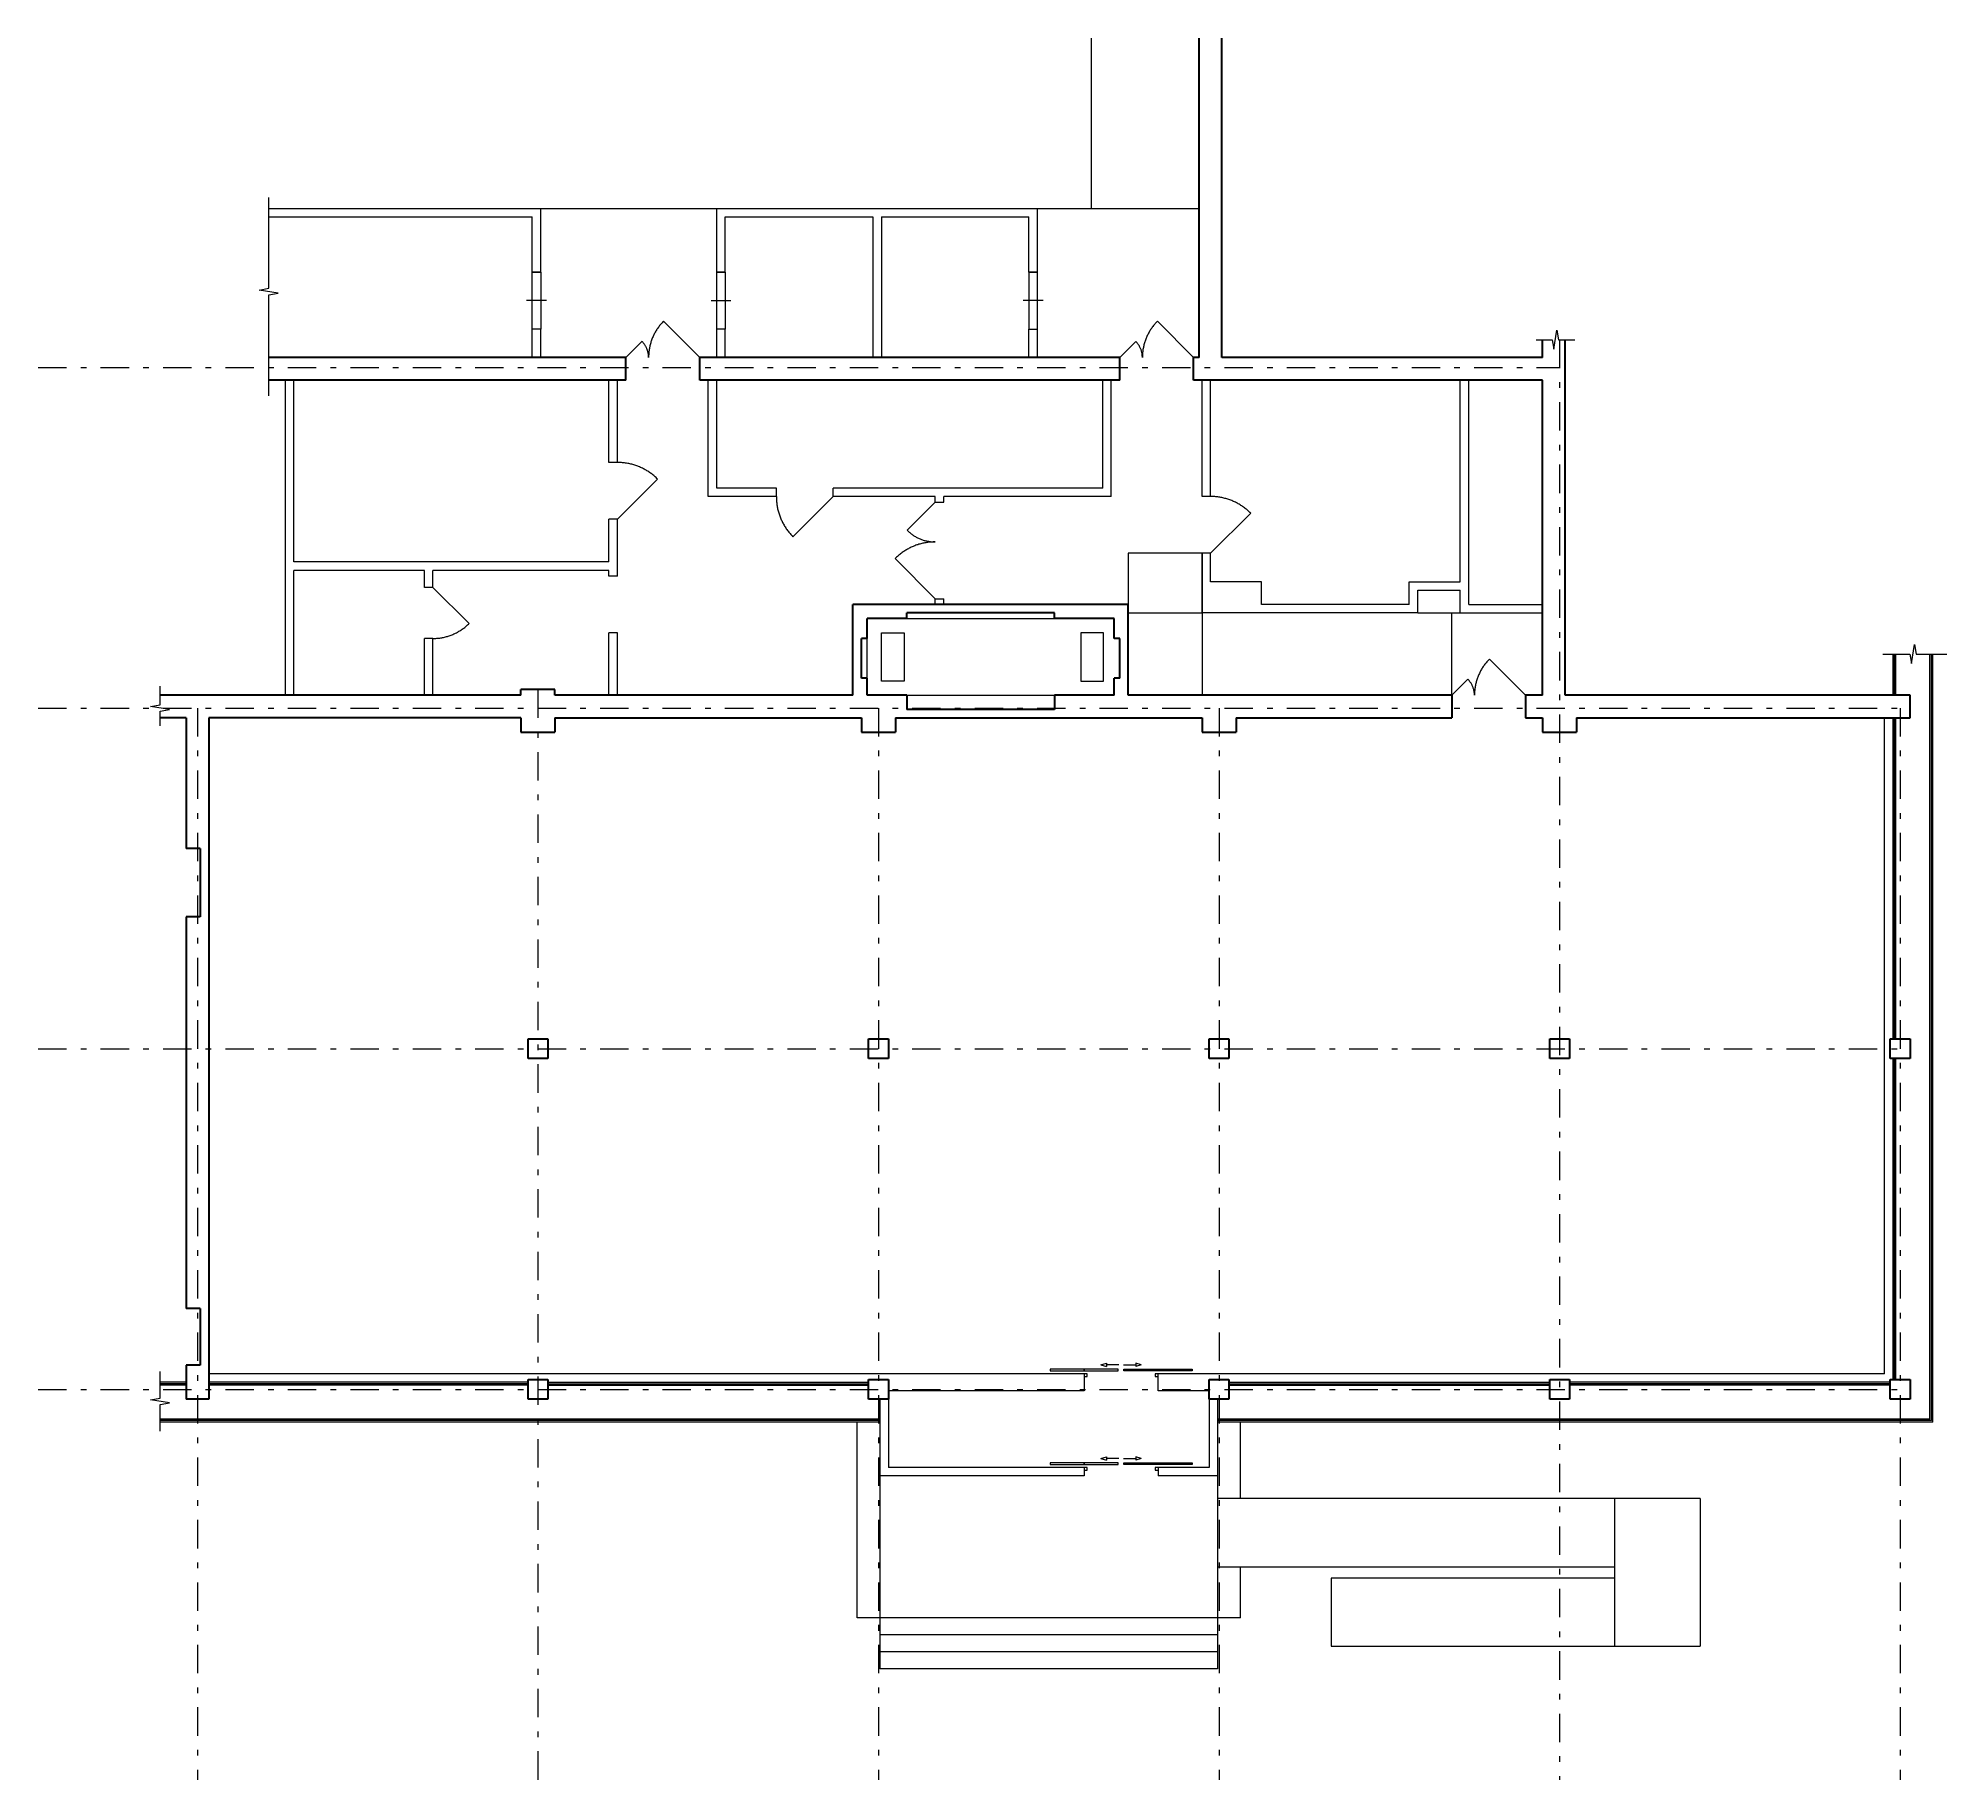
# Model space of a CAD drawing. Header units: metres. Extents: x 4.7 to 38.4, y 6.5 to 37.2.
import ezdxf

# ---------------------------------------------------------------- set-up
doc = ezdxf.new("R2010")
doc.units = ezdxf.units.M
doc.header["$MEASUREMENT"] = 0
for name, pattern in [('( Dashdot )', [1.001, 0.5, -0.25, 0.001, -0.25]), ('DGN Style 2', [68.77341, 41.264046, -27.509364]), ('DGN Style 3', [96.282774, 68.77341, -27.509364])]:
    doc.linetypes.add(name, pattern=pattern)

msp = doc.modelspace()

# ---------------------------------------------------------------- linework, layer by layer
at = {"color": 7, "linetype": 'Continuous', "lineweight": 13}
for p, q in [((23.284, 34.188), (23.284, 37.185)), ((8.791, 34.188), (13.584, 34.188)), ((8.791, 34.038), (13.434, 34.038)), ((13.434, 33.063), (13.434, 34.038)), ((13.584, 33.063), (13.584, 34.188)), ((16.684, 34.188), (23.284, 34.188)), ((16.684, 33.063), (16.684, 34.188)), ((16.834, 34.038), (19.434, 34.038)), ((16.834, 33.063), (16.834, 34.038)), ((19.434, 34.038), (19.434, 31.563)), ((19.584, 34.038), (19.584, 31.563)), ((19.584, 34.038), (22.184, 34.038)), ((22.184, 33.063), (22.184, 34.038)), ((22.334, 33.063), (22.334, 34.188)), ((13.584, 33.063), (13.434, 33.063)), ((16.834, 33.063), (16.684, 33.063)), ((22.184, 33.063), (22.334, 33.063)), ((13.584, 32.063), (13.434, 32.063)), ((13.434, 31.563), (13.434, 32.063)), ((13.584, 31.563), (13.584, 32.063)), ((16.384, 31.563), (15.747, 32.2)), ((16.684, 31.563), (16.684, 32.063)), ((16.834, 32.063), (16.684, 32.063)), ((16.834, 31.563), (16.834, 32.063)), ((22.184, 31.563), (22.184, 32.063)), ((22.184, 32.063), (22.334, 32.063)), ((22.334, 31.563), (22.334, 32.063)), ((25.084, 31.563), (24.447, 32.2)), ((15.084, 31.563), (15.366, 31.846)), ((23.784, 31.563), (24.066, 31.846)), ((9.084, 25.613), (9.084, 31.163)), ((9.234, 27.963), (9.234, 31.163)), ((14.784, 29.713), (14.784, 31.163)), ((14.934, 29.713), (14.934, 31.163)), ((16.534, 29.113), (16.534, 31.163)), ((16.684, 29.263), (16.684, 31.163)), ((23.484, 29.263), (23.484, 31.163)), ((23.634, 29.113), (23.634, 31.163)), ((25.234, 29.113), (25.234, 31.163)), ((25.384, 29.113), (25.384, 31.163)), ((29.784, 27.613), (29.784, 31.163)), ((29.934, 27.213), (29.934, 31.163)), ((14.934, 29.713), (14.784, 29.713)), ((14.934, 28.713), (15.641, 29.42)), ((17.734, 29.263), (16.684, 29.263)), ((17.734, 29.113), (17.734, 29.263)), ((18.734, 29.113), (18.734, 29.263)), ((23.484, 29.263), (18.734, 29.263)), ((17.734, 29.113), (16.534, 29.113)), ((18.734, 29.113), (18.026, 28.406)), ((20.534, 29.113), (18.734, 29.113)), ((20.534, 29.013), (20.039, 28.518)), ((20.534, 29.013), (20.534, 29.113)), ((20.534, 29.013), (20.684, 29.013)), ((23.634, 29.113), (20.684, 29.113)), ((20.684, 29.013), (20.684, 29.113)), ((25.384, 29.113), (25.234, 29.113)), ((14.784, 27.963), (14.784, 28.713)), ((14.934, 28.713), (14.784, 28.713)), ((14.934, 27.713), (14.934, 28.713)), ((25.384, 28.113), (26.091, 28.82)), ((14.784, 27.963), (9.234, 27.963)), ((20.534, 27.313), (19.826, 28.02)), ((25.234, 27.063), (25.234, 28.113)), ((25.384, 28.113), (25.234, 28.113)), ((25.384, 27.613), (25.384, 28.113)), ((9.234, 25.613), (9.234, 27.813)), ((11.534, 27.813), (9.234, 27.813)), ((11.534, 27.513), (11.534, 27.813)), ((14.784, 27.813), (11.684, 27.813)), ((11.684, 27.513), (11.684, 27.813)), ((14.784, 27.713), (14.784, 27.813)), ((14.934, 27.713), (14.784, 27.713)), ((26.284, 27.613), (25.384, 27.613)), ((26.284, 27.213), (26.284, 27.613)), ((28.884, 27.213), (28.884, 27.613)), ((28.884, 27.613), (29.784, 27.613)), ((11.684, 27.513), (11.534, 27.513)), ((11.684, 27.513), (12.32, 26.877)), ((20.534, 27.213), (20.534, 27.313)), ((20.534, 27.313), (20.684, 27.313)), ((20.684, 27.213), (20.684, 27.313)), ((29.034, 27.063), (29.034, 27.463)), ((29.034, 27.463), (29.784, 27.463)), ((29.784, 27.063), (29.784, 27.463)), ((29.034, 27.063), (25.234, 27.063)), ((28.884, 27.213), (26.284, 27.213)), ((29.784, 27.063), (31.234, 27.063)), ((29.934, 27.213), (31.234, 27.213)), ((11.534, 25.613), (11.534, 26.613)), ((11.684, 26.613), (11.534, 26.613)), ((11.684, 25.613), (11.684, 26.613)), ((14.784, 25.613), (14.784, 26.713)), ((14.934, 26.713), (14.784, 26.713)), ((14.934, 25.613), (14.934, 26.713)), ((30.934, 25.613), (30.297, 26.25)), ((37.409, 25.613), (37.409, 26.338)), ((37.434, 25.613), (37.434, 26.338)), ((37.459, 25.613), (37.459, 26.338)), ((38.059, 12.863), (38.059, 26.338)), ((38.084, 12.838), (38.084, 26.338)), ((38.109, 12.813), (38.109, 26.338)), ((29.634, 25.613), (29.916, 25.896)), ((21.284, 25.363), (21.384, 25.363)), ((37.259, 13.663), (37.259, 25.213)), ((37.409, 19.563), (37.409, 25.213)), ((37.434, 19.563), (37.434, 25.213)), ((37.459, 19.563), (37.459, 25.213)), ((37.409, 13.563), (37.409, 19.213)), ((37.434, 13.563), (37.434, 19.213)), ((37.459, 13.563), (37.459, 19.213)), ((23.454, 13.819), (23.55, 13.848)), ((23.454, 13.819), (23.55, 13.789)), ((23.55, 13.848), (23.55, 13.789)), ((23.769, 13.819), (23.55, 13.819)), ((7.334, 13.513), (6.876, 13.513)), ((7.334, 13.488), (6.876, 13.488)), ((7.334, 13.463), (6.876, 13.463)), ((23.209, 13.663), (7.734, 13.663)), ((13.359, 13.513), (7.734, 13.513)), ((13.359, 13.488), (7.734, 13.488)), ((13.359, 13.463), (7.734, 13.463)), ((13.709, 13.513), (19.359, 13.513)), ((13.709, 13.488), (19.359, 13.488)), ((13.709, 13.463), (19.359, 13.463)), ((23.759, 13.743), (23.159, 13.743)), ((23.159, 13.743), (23.159, 13.713)), ((23.159, 13.713), (23.759, 13.713)), ((23.159, 13.713), (23.159, 13.713)), ((23.159, 13.663), (23.159, 13.363)), ((23.159, 13.613), (23.209, 13.613)), ((23.209, 13.613), (23.209, 13.663)), ((23.209, 13.663), (23.209, 13.663)), ((23.759, 13.713), (23.759, 13.743)), ((23.859, 13.713), (23.859, 13.743)), ((23.859, 13.743), (24.459, 13.743)), ((24.459, 13.713), (23.859, 13.713)), ((37.259, 13.663), (24.409, 13.663)), ((24.409, 13.663), (24.409, 13.613)), ((24.409, 13.613), (24.459, 13.613)), ((24.459, 13.743), (24.459, 13.713)), ((24.459, 13.713), (24.459, 13.713)), ((24.459, 13.363), (24.459, 13.663)), ((25.709, 13.513), (31.359, 13.513)), ((25.709, 13.488), (31.359, 13.488)), ((25.709, 13.463), (31.359, 13.463)), ((37.359, 13.513), (31.709, 13.513)), ((37.359, 13.488), (31.709, 13.488)), ((37.359, 13.463), (31.709, 13.463)), ((19.559, 13.213), (19.559, 8.463)), ((23.159, 13.363), (19.709, 13.363)), ((19.709, 13.213), (19.709, 12.013)), ((25.359, 13.363), (24.459, 13.363)), ((25.359, 13.213), (25.359, 12.013)), ((25.509, 13.213), (25.509, 8.463)), ((19.559, 12.863), (6.876, 12.863)), ((19.559, 12.838), (6.876, 12.838)), ((19.559, 12.813), (6.876, 12.813)), ((19.159, 9.363), (19.159, 12.813)), ((38.059, 12.863), (25.509, 12.863)), ((38.084, 12.838), (25.509, 12.838)), ((38.109, 12.813), (25.509, 12.813)), ((25.909, 11.463), (25.909, 12.813)), ((23.454, 12.169), (23.55, 12.198)), ((23.454, 12.169), (23.55, 12.139)), ((23.55, 12.198), (23.55, 12.139)), ((23.769, 12.169), (23.55, 12.169)), ((23.159, 11.863), (19.559, 11.863)), ((23.209, 12.013), (19.709, 12.013)), ((23.759, 12.093), (23.159, 12.093)), ((23.159, 12.093), (23.159, 12.063)), ((23.159, 12.063), (23.759, 12.063)), ((23.159, 12.063), (23.159, 12.063)), ((23.159, 12.013), (23.159, 11.863)), ((23.159, 11.963), (23.209, 11.963)), ((23.209, 11.963), (23.209, 12.013)), ((23.209, 12.013), (23.209, 12.013)), ((23.759, 12.063), (23.759, 12.093)), ((23.859, 12.063), (23.859, 12.093)), ((23.859, 12.093), (24.459, 12.093)), ((24.459, 12.063), (23.859, 12.063)), ((25.359, 12.013), (24.409, 12.013)), ((24.409, 12.013), (24.409, 11.963)), ((24.409, 11.963), (24.459, 11.963)), ((24.459, 12.093), (24.459, 12.063)), ((24.459, 12.063), (24.459, 12.063)), ((24.459, 12.013), (24.459, 11.863)), ((25.509, 11.863), (24.459, 11.863)), ((34.009, 11.463), (25.509, 11.463)), ((25.509, 11.463), (25.509, 11.463)), ((32.509, 8.863), (32.509, 11.463)), ((32.509, 11.463), (32.509, 11.463)), ((34.009, 11.463), (34.009, 8.863)), ((25.509, 10.263), (32.509, 10.263)), ((25.909, 9.363), (25.909, 10.263)), ((32.509, 10.063), (27.509, 10.063)), ((27.509, 10.063), (27.509, 8.863)), ((25.909, 9.363), (19.159, 9.363)), ((27.509, 8.863), (34.009, 8.863)), ((25.509, 8.463), (19.559, 8.463))]:
    msp.add_line(p, q, dxfattribs=at)
at = {"color": 7, "linetype": 'Continuous', "lineweight": 30}
for p, q in [((25.184, 31.563), (25.184, 37.185)), ((25.584, 31.563), (25.584, 37.185)), ((31.234, 31.563), (31.234, 31.875)), ((31.634, 25.613), (31.634, 31.875)), ((15.084, 31.563), (8.791, 31.563)), ((15.084, 31.163), (15.084, 31.563)), ((16.384, 31.163), (16.384, 31.563)), ((23.784, 31.563), (16.384, 31.563)), ((23.784, 31.163), (23.784, 31.563)), ((25.084, 31.163), (25.084, 31.563)), ((25.184, 31.563), (25.084, 31.563)), ((31.234, 31.563), (25.584, 31.563)), ((15.084, 31.163), (8.791, 31.163)), ((23.784, 31.163), (16.384, 31.163)), ((31.234, 31.163), (25.084, 31.163)), ((31.234, 25.613), (31.234, 31.163)), ((23.934, 27.213), (19.084, 27.213)), ((19.084, 25.613), (19.084, 27.213)), ((20.034, 26.963), (19.334, 26.963)), ((19.334, 26.613), (19.334, 26.963)), ((20.034, 26.963), (20.034, 27.063)), ((22.634, 27.063), (20.034, 27.063)), ((22.634, 26.963), (22.634, 27.063)), ((23.684, 26.963), (22.634, 26.963)), ((23.684, 26.613), (23.684, 26.963)), ((23.934, 25.613), (23.934, 27.213)), ((19.334, 26.613), (19.234, 26.613)), ((19.234, 25.913), (19.234, 26.613)), ((23.784, 26.613), (23.684, 26.613)), ((23.784, 25.913), (23.784, 26.613)), ((19.334, 25.913), (19.234, 25.913)), ((19.334, 25.613), (19.334, 25.913)), ((23.684, 25.613), (23.684, 25.913)), ((23.784, 25.913), (23.684, 25.913)), ((13.234, 25.613), (6.876, 25.613)), ((13.834, 25.713), (13.234, 25.713)), ((13.234, 25.613), (13.234, 25.713)), ((13.834, 25.613), (13.834, 25.713)), ((19.084, 25.613), (13.834, 25.613)), ((20.034, 25.613), (19.334, 25.613)), ((20.034, 25.613), (20.034, 25.363)), ((22.634, 25.613), (22.634, 25.363)), ((23.684, 25.613), (22.634, 25.613)), ((29.634, 25.613), (23.934, 25.613)), ((29.634, 25.613), (29.634, 25.213)), ((30.934, 25.613), (30.934, 25.213)), ((31.234, 25.613), (30.934, 25.613)), ((37.709, 25.613), (31.634, 25.613)), ((37.709, 25.213), (37.709, 25.613)), ((22.634, 25.363), (20.034, 25.363)), ((7.334, 25.213), (6.876, 25.213)), ((7.334, 25.213), (7.334, 22.913)), ((13.234, 25.213), (7.734, 25.213)), ((13.234, 25.213), (13.234, 24.963)), ((13.234, 24.963), (13.834, 24.963)), ((13.834, 25.213), (19.234, 25.213)), ((13.834, 25.213), (13.834, 24.963)), ((19.234, 25.213), (19.234, 24.963)), ((19.234, 24.963), (19.834, 24.963)), ((19.834, 25.213), (19.834, 24.963)), ((19.834, 25.213), (25.234, 25.213)), ((25.234, 25.213), (25.234, 24.963)), ((25.234, 24.963), (25.834, 24.963)), ((25.834, 25.213), (25.834, 24.963)), ((25.834, 25.213), (29.634, 25.213)), ((30.934, 25.213), (31.234, 25.213)), ((31.234, 25.213), (31.234, 24.963)), ((31.234, 24.963), (31.834, 24.963)), ((31.834, 25.213), (31.834, 24.963)), ((31.834, 25.213), (37.709, 25.213)), ((7.584, 22.913), (7.334, 22.913)), ((7.584, 21.713), (7.334, 21.713)), ((7.334, 21.713), (7.334, 14.813)), ((7.584, 14.813), (7.334, 14.813)), ((7.584, 13.813), (7.334, 13.813)), ((7.334, 13.813), (7.334, 13.213)), ((7.734, 13.213), (7.334, 13.213))]:
    msp.add_line(p, q, dxfattribs=at)
at = {"color": 7, "linetype": 'Continuous', "lineweight": 0}
for p, q in [((8.791, 32.78), (8.791, 34.382)), ((13.584, 34.188), (16.684, 34.188)), ((23.284, 34.188), (25.184, 34.188)), ((13.434, 33.063), (13.584, 33.063)), ((13.434, 32.063), (13.434, 33.063)), ((13.434, 33.063), (13.434, 33.063)), ((13.584, 33.063), (13.584, 32.063)), ((16.684, 33.063), (16.834, 33.063)), ((16.684, 32.063), (16.684, 33.063)), ((16.684, 33.063), (16.684, 33.063)), ((16.834, 33.063), (16.834, 32.063)), ((22.334, 33.063), (22.184, 33.063)), ((22.184, 33.063), (22.184, 32.063)), ((22.334, 32.063), (22.334, 33.063)), ((22.334, 33.063), (22.334, 33.063)), ((8.623, 32.75), (8.791, 32.78)), ((8.959, 32.697), (8.623, 32.75)), ((8.791, 32.667), (8.959, 32.697)), ((8.791, 30.884), (8.791, 32.667)), ((13.684, 32.563), (13.334, 32.563)), ((16.584, 32.563), (16.934, 32.563)), ((22.434, 32.563), (22.084, 32.563)), ((13.584, 32.063), (13.434, 32.063)), ((15.569, 31.947), (15.562, 31.932)), ((15.577, 31.963), (15.569, 31.947)), ((15.584, 31.978), (15.577, 31.963)), ((15.593, 31.993), (15.584, 31.978)), ((15.601, 32.008), (15.593, 31.993)), ((15.61, 32.023), (15.601, 32.008)), ((15.619, 32.038), (15.61, 32.023)), ((15.628, 32.053), (15.619, 32.038)), ((15.637, 32.067), (15.628, 32.053)), ((15.647, 32.081), (15.637, 32.067)), ((15.657, 32.095), (15.647, 32.081)), ((15.667, 32.109), (15.657, 32.095)), ((15.678, 32.123), (15.667, 32.109)), ((15.689, 32.136), (15.678, 32.123)), ((15.7, 32.149), (15.689, 32.136)), ((15.711, 32.162), (15.7, 32.149)), ((15.723, 32.175), (15.711, 32.162)), ((15.735, 32.188), (15.723, 32.175)), ((15.747, 32.2), (15.735, 32.188)), ((16.834, 32.063), (16.684, 32.063)), ((22.184, 32.063), (22.334, 32.063)), ((24.269, 31.947), (24.262, 31.932)), ((24.277, 31.963), (24.269, 31.947)), ((24.284, 31.978), (24.277, 31.963)), ((24.293, 31.993), (24.284, 31.978)), ((24.301, 32.008), (24.293, 31.993)), ((24.31, 32.023), (24.301, 32.008)), ((24.319, 32.038), (24.31, 32.023)), ((24.328, 32.053), (24.319, 32.038)), ((24.337, 32.067), (24.328, 32.053)), ((24.347, 32.081), (24.337, 32.067)), ((24.357, 32.095), (24.347, 32.081)), ((24.367, 32.109), (24.357, 32.095)), ((24.378, 32.123), (24.367, 32.109)), ((24.389, 32.136), (24.378, 32.123)), ((24.4, 32.149), (24.389, 32.136)), ((24.411, 32.162), (24.4, 32.149)), ((24.423, 32.175), (24.411, 32.162)), ((24.435, 32.188), (24.423, 32.175)), ((24.447, 32.2), (24.435, 32.188)), ((31.431, 31.707), (31.484, 32.043)), ((31.484, 32.043), (31.514, 31.875)), ((15.374, 31.837), (15.366, 31.846)), ((15.382, 31.829), (15.374, 31.837)), ((15.39, 31.82), (15.382, 31.829)), ((15.397, 31.811), (15.39, 31.82)), ((15.404, 31.802), (15.397, 31.811)), ((15.411, 31.792), (15.404, 31.802)), ((15.417, 31.783), (15.411, 31.792)), ((15.424, 31.773), (15.417, 31.783)), ((15.43, 31.763), (15.424, 31.773)), ((15.435, 31.753), (15.43, 31.763)), ((15.441, 31.743), (15.435, 31.753)), ((15.446, 31.732), (15.441, 31.743)), ((15.45, 31.721), (15.446, 31.732)), ((15.455, 31.711), (15.45, 31.721)), ((15.459, 31.7), (15.455, 31.711)), ((15.463, 31.689), (15.459, 31.7)), ((15.466, 31.678), (15.463, 31.689)), ((15.47, 31.667), (15.466, 31.678)), ((15.472, 31.655), (15.47, 31.667)), ((15.475, 31.644), (15.472, 31.655)), ((15.477, 31.633), (15.475, 31.644)), ((15.479, 31.621), (15.477, 31.633)), ((15.48, 31.61), (15.479, 31.621)), ((15.485, 31.615), (15.484, 31.598)), ((15.486, 31.632), (15.485, 31.615)), ((15.487, 31.649), (15.486, 31.632)), ((15.489, 31.666), (15.487, 31.649)), ((15.491, 31.684), (15.489, 31.666)), ((15.494, 31.701), (15.491, 31.684)), ((15.497, 31.718), (15.494, 31.701)), ((15.5, 31.735), (15.497, 31.718)), ((15.503, 31.752), (15.5, 31.735)), ((15.507, 31.768), (15.503, 31.752)), ((15.511, 31.785), (15.507, 31.768)), ((15.515, 31.802), (15.511, 31.785)), ((15.52, 31.818), (15.515, 31.802)), ((15.525, 31.835), (15.52, 31.818)), ((15.53, 31.851), (15.525, 31.835)), ((15.536, 31.868), (15.53, 31.851)), ((15.542, 31.884), (15.536, 31.868)), ((15.548, 31.9), (15.542, 31.884)), ((15.555, 31.916), (15.548, 31.9)), ((15.562, 31.932), (15.555, 31.916)), ((24.074, 31.837), (24.066, 31.846)), ((24.082, 31.829), (24.074, 31.837)), ((24.09, 31.82), (24.082, 31.829)), ((24.097, 31.811), (24.09, 31.82)), ((24.104, 31.802), (24.097, 31.811)), ((24.111, 31.792), (24.104, 31.802)), ((24.117, 31.783), (24.111, 31.792)), ((24.124, 31.773), (24.117, 31.783)), ((24.13, 31.763), (24.124, 31.773)), ((24.135, 31.753), (24.13, 31.763)), ((24.141, 31.743), (24.135, 31.753)), ((24.146, 31.732), (24.141, 31.743)), ((24.15, 31.721), (24.146, 31.732)), ((24.155, 31.711), (24.15, 31.721)), ((24.159, 31.7), (24.155, 31.711)), ((24.163, 31.689), (24.159, 31.7)), ((24.166, 31.678), (24.163, 31.689)), ((24.17, 31.667), (24.166, 31.678)), ((24.172, 31.655), (24.17, 31.667)), ((24.175, 31.644), (24.172, 31.655)), ((24.177, 31.633), (24.175, 31.644)), ((24.179, 31.621), (24.177, 31.633)), ((24.18, 31.61), (24.179, 31.621)), ((24.185, 31.615), (24.184, 31.598)), ((24.186, 31.632), (24.185, 31.615)), ((24.187, 31.649), (24.186, 31.632)), ((24.189, 31.666), (24.187, 31.649)), ((24.191, 31.684), (24.189, 31.666)), ((24.194, 31.701), (24.191, 31.684)), ((24.197, 31.718), (24.194, 31.701)), ((24.2, 31.735), (24.197, 31.718)), ((24.203, 31.752), (24.2, 31.735)), ((24.207, 31.768), (24.203, 31.752)), ((24.211, 31.785), (24.207, 31.768)), ((24.215, 31.802), (24.211, 31.785)), ((24.22, 31.818), (24.215, 31.802)), ((24.225, 31.835), (24.22, 31.818)), ((24.23, 31.851), (24.225, 31.835)), ((24.236, 31.868), (24.23, 31.851)), ((24.242, 31.884), (24.236, 31.868)), ((24.248, 31.9), (24.242, 31.884)), ((24.255, 31.916), (24.248, 31.9)), ((24.262, 31.932), (24.255, 31.916)), ((31.123, 31.875), (31.401, 31.875)), ((31.401, 31.875), (31.431, 31.707)), ((31.514, 31.875), (31.8, 31.875)), ((15.482, 31.598), (15.48, 31.61)), ((15.482, 31.586), (15.482, 31.598)), ((15.483, 31.575), (15.482, 31.586)), ((15.484, 31.598), (15.483, 31.58)), ((15.483, 31.58), (15.483, 31.563)), ((15.483, 31.563), (15.483, 31.575)), ((24.182, 31.598), (24.18, 31.61)), ((24.182, 31.586), (24.182, 31.598)), ((24.183, 31.575), (24.182, 31.586)), ((24.184, 31.598), (24.183, 31.58)), ((24.183, 31.58), (24.183, 31.563)), ((24.183, 31.563), (24.183, 31.575)), ((14.952, 29.713), (14.934, 29.713)), ((14.97, 29.713), (14.952, 29.713)), ((14.988, 29.712), (14.97, 29.713)), ((15.007, 29.711), (14.988, 29.712)), ((15.025, 29.709), (15.007, 29.711)), ((15.043, 29.707), (15.025, 29.709)), ((15.061, 29.705), (15.043, 29.707)), ((15.079, 29.703), (15.061, 29.705)), ((15.097, 29.7), (15.079, 29.703)), ((15.115, 29.697), (15.097, 29.7)), ((15.133, 29.693), (15.115, 29.697)), ((15.151, 29.689), (15.133, 29.693)), ((15.169, 29.685), (15.151, 29.689)), ((15.187, 29.681), (15.169, 29.685)), ((15.204, 29.676), (15.187, 29.681)), ((15.222, 29.671), (15.204, 29.676)), ((15.239, 29.665), (15.222, 29.671)), ((15.256, 29.66), (15.239, 29.665)), ((15.274, 29.654), (15.256, 29.66)), ((15.291, 29.647), (15.274, 29.654)), ((15.308, 29.641), (15.291, 29.647)), ((15.325, 29.634), (15.308, 29.641)), ((15.341, 29.626), (15.325, 29.634)), ((15.358, 29.619), (15.341, 29.626)), ((15.374, 29.611), (15.358, 29.619)), ((15.391, 29.603), (15.374, 29.611)), ((15.407, 29.594), (15.391, 29.603)), ((15.423, 29.585), (15.407, 29.594)), ((15.439, 29.576), (15.423, 29.585)), ((15.455, 29.567), (15.439, 29.576)), ((15.47, 29.557), (15.455, 29.567)), ((15.485, 29.547), (15.47, 29.557)), ((15.5, 29.537), (15.485, 29.547)), ((15.515, 29.527), (15.5, 29.537)), ((15.53, 29.516), (15.515, 29.527)), ((15.545, 29.505), (15.53, 29.516)), ((15.559, 29.493), (15.545, 29.505)), ((15.573, 29.482), (15.559, 29.493)), ((15.587, 29.47), (15.573, 29.482)), ((15.601, 29.458), (15.587, 29.47)), ((15.614, 29.446), (15.601, 29.458)), ((15.628, 29.433), (15.614, 29.446)), ((15.641, 29.42), (15.628, 29.433)), ((17.734, 29.113), (17.734, 29.095)), ((17.734, 29.095), (17.734, 29.077)), ((17.734, 29.077), (17.735, 29.058)), ((17.735, 29.058), (17.736, 29.04)), ((17.736, 29.04), (17.738, 29.022)), ((17.738, 29.022), (17.74, 29.004)), ((17.74, 29.004), (17.742, 28.986)), ((17.742, 28.986), (17.744, 28.968)), ((17.744, 28.968), (17.747, 28.95)), ((17.747, 28.95), (17.75, 28.932)), ((17.75, 28.932), (17.754, 28.914)), ((25.402, 29.113), (25.384, 29.113)), ((25.42, 29.113), (25.402, 29.113)), ((25.438, 29.112), (25.42, 29.113)), ((25.457, 29.111), (25.438, 29.112)), ((25.475, 29.109), (25.457, 29.111)), ((25.493, 29.107), (25.475, 29.109)), ((25.511, 29.105), (25.493, 29.107)), ((25.529, 29.103), (25.511, 29.105)), ((25.547, 29.1), (25.529, 29.103)), ((25.565, 29.097), (25.547, 29.1)), ((25.583, 29.093), (25.565, 29.097)), ((25.601, 29.089), (25.583, 29.093)), ((25.619, 29.085), (25.601, 29.089)), ((25.637, 29.081), (25.619, 29.085)), ((25.654, 29.076), (25.637, 29.081)), ((25.672, 29.071), (25.654, 29.076)), ((25.689, 29.065), (25.672, 29.071)), ((25.706, 29.06), (25.689, 29.065)), ((25.724, 29.054), (25.706, 29.06)), ((25.741, 29.047), (25.724, 29.054)), ((25.758, 29.041), (25.741, 29.047)), ((25.775, 29.034), (25.758, 29.041)), ((25.791, 29.026), (25.775, 29.034)), ((25.808, 29.019), (25.791, 29.026)), ((25.824, 29.011), (25.808, 29.019)), ((25.841, 29.003), (25.824, 29.011)), ((25.857, 28.994), (25.841, 29.003)), ((25.873, 28.985), (25.857, 28.994)), ((25.889, 28.976), (25.873, 28.985)), ((25.905, 28.967), (25.889, 28.976)), ((25.92, 28.957), (25.905, 28.967)), ((25.935, 28.947), (25.92, 28.957)), ((25.95, 28.937), (25.935, 28.947)), ((25.965, 28.927), (25.95, 28.937)), ((25.98, 28.916), (25.965, 28.927)), ((17.754, 28.914), (17.757, 28.896)), ((17.757, 28.896), (17.762, 28.878)), ((17.762, 28.878), (17.766, 28.86)), ((17.766, 28.86), (17.771, 28.843)), ((17.771, 28.843), (17.776, 28.825)), ((17.776, 28.825), (17.781, 28.808)), ((17.781, 28.808), (17.787, 28.79)), ((17.787, 28.79), (17.793, 28.773)), ((17.793, 28.773), (17.8, 28.756)), ((17.8, 28.756), (17.806, 28.739)), ((17.806, 28.739), (17.813, 28.722)), ((17.813, 28.722), (17.821, 28.705)), ((17.821, 28.705), (17.828, 28.689)), ((17.828, 28.689), (17.836, 28.672)), ((17.836, 28.672), (17.844, 28.656)), ((17.844, 28.656), (17.853, 28.64)), ((17.853, 28.64), (17.862, 28.624)), ((17.862, 28.624), (17.871, 28.608)), ((17.871, 28.608), (17.88, 28.592)), ((17.88, 28.592), (17.89, 28.577)), ((25.995, 28.905), (25.98, 28.916)), ((26.009, 28.893), (25.995, 28.905)), ((26.023, 28.882), (26.009, 28.893)), ((26.037, 28.87), (26.023, 28.882)), ((26.051, 28.858), (26.037, 28.87)), ((26.064, 28.846), (26.051, 28.858)), ((26.078, 28.833), (26.064, 28.846)), ((26.091, 28.82), (26.078, 28.833)), ((17.89, 28.577), (17.9, 28.561)), ((17.9, 28.561), (17.91, 28.546)), ((17.91, 28.546), (17.92, 28.531)), ((17.92, 28.531), (17.931, 28.517)), ((17.931, 28.517), (17.942, 28.502)), ((17.942, 28.502), (17.953, 28.488)), ((17.953, 28.488), (17.965, 28.474)), ((17.965, 28.474), (17.977, 28.46)), ((17.977, 28.46), (17.989, 28.446)), ((17.989, 28.446), (18.001, 28.432)), ((18.001, 28.432), (18.014, 28.419)), ((18.014, 28.419), (18.026, 28.406)), ((20.039, 28.518), (20.05, 28.508)), ((20.05, 28.508), (20.061, 28.497)), ((20.061, 28.497), (20.072, 28.487)), ((20.072, 28.487), (20.084, 28.477)), ((20.084, 28.477), (20.095, 28.467)), ((20.095, 28.467), (20.107, 28.458)), ((20.107, 28.458), (20.12, 28.449)), ((20.12, 28.449), (20.132, 28.44)), ((20.132, 28.44), (20.145, 28.431)), ((20.145, 28.431), (20.157, 28.423)), ((20.157, 28.423), (20.17, 28.415)), ((20.176, 28.247), (20.159, 28.241)), ((20.17, 28.415), (20.184, 28.407)), ((20.193, 28.254), (20.176, 28.247)), ((20.184, 28.407), (20.197, 28.4)), ((20.211, 28.26), (20.193, 28.254)), ((20.197, 28.4), (20.21, 28.392)), ((20.21, 28.392), (20.224, 28.385)), ((20.228, 28.265), (20.211, 28.26)), ((20.224, 28.385), (20.238, 28.379)), ((20.245, 28.271), (20.228, 28.265)), ((20.238, 28.379), (20.252, 28.373)), ((20.263, 28.276), (20.245, 28.271)), ((20.252, 28.373), (20.266, 28.367)), ((20.281, 28.281), (20.263, 28.276)), ((20.266, 28.367), (20.28, 28.361)), ((20.28, 28.361), (20.294, 28.355)), ((20.298, 28.285), (20.281, 28.281)), ((20.294, 28.355), (20.309, 28.35)), ((20.316, 28.289), (20.298, 28.285)), ((20.309, 28.35), (20.323, 28.346)), ((20.334, 28.293), (20.316, 28.289)), ((20.323, 28.346), (20.338, 28.341)), ((20.352, 28.297), (20.334, 28.293)), ((20.338, 28.341), (20.352, 28.337)), ((20.352, 28.337), (20.367, 28.333)), ((20.37, 28.3), (20.352, 28.297)), ((20.367, 28.333), (20.382, 28.33)), ((20.388, 28.303), (20.37, 28.3)), ((20.382, 28.33), (20.397, 28.327)), ((20.406, 28.305), (20.388, 28.303)), ((20.397, 28.327), (20.412, 28.324)), ((20.424, 28.307), (20.406, 28.305)), ((20.412, 28.324), (20.427, 28.321)), ((20.442, 28.309), (20.424, 28.307)), ((20.427, 28.321), (20.442, 28.319)), ((20.442, 28.319), (20.457, 28.317)), ((20.461, 28.311), (20.442, 28.309)), ((20.457, 28.317), (20.473, 28.316)), ((20.479, 28.312), (20.461, 28.311)), ((20.473, 28.316), (20.488, 28.315)), ((20.497, 28.313), (20.479, 28.312)), ((20.488, 28.315), (20.503, 28.314)), ((20.515, 28.313), (20.497, 28.313)), ((20.503, 28.314), (20.518, 28.313)), ((20.534, 28.313), (20.515, 28.313)), ((20.518, 28.313), (20.534, 28.313)), ((19.839, 28.033), (19.826, 28.02)), ((19.853, 28.046), (19.839, 28.033)), ((19.866, 28.058), (19.853, 28.046)), ((19.88, 28.07), (19.866, 28.058)), ((19.894, 28.082), (19.88, 28.07)), ((19.908, 28.093), (19.894, 28.082)), ((19.922, 28.105), (19.908, 28.093)), ((19.937, 28.116), (19.922, 28.105)), ((19.952, 28.127), (19.937, 28.116)), ((19.967, 28.137), (19.952, 28.127)), ((19.982, 28.147), (19.967, 28.137)), ((19.997, 28.157), (19.982, 28.147)), ((20.013, 28.167), (19.997, 28.157)), ((20.028, 28.176), (20.013, 28.167)), ((20.044, 28.185), (20.028, 28.176)), ((20.06, 28.194), (20.044, 28.185)), ((20.076, 28.203), (20.06, 28.194)), ((20.093, 28.211), (20.076, 28.203)), ((20.109, 28.219), (20.093, 28.211)), ((20.126, 28.226), (20.109, 28.219)), ((20.142, 28.234), (20.126, 28.226)), ((20.159, 28.241), (20.142, 28.234)), ((25.234, 28.113), (23.934, 28.113)), ((23.934, 28.113), (23.934, 27.063)), ((25.234, 28.113), (25.234, 25.613)), ((20.034, 26.963), (22.634, 26.963)), ((23.934, 27.063), (23.934, 27.063)), ((23.934, 27.063), (25.234, 27.063)), ((29.034, 27.063), (29.784, 27.063)), ((29.634, 25.613), (29.634, 27.063)), ((29.934, 27.063), (31.234, 27.063)), ((11.684, 26.613), (11.701, 26.613)), ((11.701, 26.613), (11.718, 26.614)), ((11.718, 26.614), (11.735, 26.615)), ((11.735, 26.615), (11.752, 26.616)), ((11.752, 26.616), (11.77, 26.617)), ((11.77, 26.617), (11.787, 26.619)), ((11.787, 26.619), (11.804, 26.621)), ((11.804, 26.621), (11.821, 26.624)), ((11.821, 26.624), (11.838, 26.627)), ((11.838, 26.627), (11.855, 26.63)), ((11.855, 26.63), (11.872, 26.633)), ((11.872, 26.633), (11.889, 26.637)), ((11.889, 26.637), (11.905, 26.641)), ((11.905, 26.641), (11.922, 26.645)), ((11.922, 26.645), (11.939, 26.65)), ((11.939, 26.65), (11.955, 26.655)), ((11.955, 26.655), (11.972, 26.661)), ((11.972, 26.661), (11.988, 26.666)), ((11.988, 26.666), (12.004, 26.672)), ((12.004, 26.672), (12.02, 26.678)), ((12.02, 26.678), (12.036, 26.685)), ((12.036, 26.685), (12.052, 26.692)), ((12.052, 26.692), (12.067, 26.699)), ((12.067, 26.699), (12.083, 26.707)), ((12.083, 26.707), (12.098, 26.714)), ((12.098, 26.714), (12.114, 26.723)), ((12.114, 26.723), (12.129, 26.731)), ((12.129, 26.731), (12.143, 26.74)), ((12.143, 26.74), (12.158, 26.749)), ((12.158, 26.749), (12.173, 26.758)), ((12.173, 26.758), (12.187, 26.767)), ((12.187, 26.767), (12.201, 26.777)), ((12.201, 26.777), (12.215, 26.787)), ((12.215, 26.787), (12.229, 26.797)), ((12.229, 26.797), (12.243, 26.808)), ((12.243, 26.808), (12.256, 26.819)), ((12.256, 26.819), (12.269, 26.83)), ((12.269, 26.83), (12.282, 26.841)), ((12.282, 26.841), (12.295, 26.853)), ((12.295, 26.853), (12.308, 26.865)), ((12.308, 26.865), (12.32, 26.877)), ((19.334, 25.913), (19.334, 26.613)), ((30.285, 26.237), (30.273, 26.225)), ((30.297, 26.25), (30.285, 26.237)), ((37.23, 26.338), (37.705, 26.338)), ((37.705, 26.338), (37.735, 26.17)), ((37.735, 26.17), (37.788, 26.505)), ((37.788, 26.505), (37.818, 26.338)), ((37.818, 26.338), (38.356, 26.338)), ((29.925, 25.888), (29.916, 25.896)), ((30.081, 25.901), (30.076, 25.885)), ((30.087, 25.917), (30.081, 25.901)), ((30.093, 25.934), (30.087, 25.917)), ((30.099, 25.95), (30.093, 25.934)), ((30.105, 25.966), (30.099, 25.95)), ((30.112, 25.981), (30.105, 25.966)), ((30.12, 25.997), (30.112, 25.981)), ((30.127, 26.013), (30.12, 25.997)), ((30.135, 26.028), (30.127, 26.013)), ((30.143, 26.043), (30.135, 26.028)), ((30.151, 26.058), (30.143, 26.043)), ((30.16, 26.073), (30.151, 26.058)), ((30.169, 26.088), (30.16, 26.073)), ((30.178, 26.102), (30.169, 26.088)), ((30.188, 26.117), (30.178, 26.102)), ((30.197, 26.131), (30.188, 26.117)), ((30.207, 26.145), (30.197, 26.131)), ((30.218, 26.159), (30.207, 26.145)), ((30.228, 26.172), (30.218, 26.159)), ((30.239, 26.186), (30.228, 26.172)), ((30.25, 26.199), (30.239, 26.186)), ((30.262, 26.212), (30.25, 26.199)), ((30.273, 26.225), (30.262, 26.212)), ((6.876, 25.447), (6.876, 25.773)), ((20.034, 25.613), (22.634, 25.613)), ((29.932, 25.879), (29.925, 25.888)), ((29.94, 25.87), (29.932, 25.879)), ((29.947, 25.861), (29.94, 25.87)), ((29.954, 25.852), (29.947, 25.861)), ((29.961, 25.843), (29.954, 25.852)), ((29.968, 25.833), (29.961, 25.843)), ((29.974, 25.823), (29.968, 25.833)), ((29.98, 25.813), (29.974, 25.823)), ((29.986, 25.803), (29.98, 25.813)), ((29.991, 25.793), (29.986, 25.803)), ((29.996, 25.782), (29.991, 25.793)), ((30.001, 25.772), (29.996, 25.782)), ((30.005, 25.761), (30.001, 25.772)), ((30.009, 25.75), (30.005, 25.761)), ((30.013, 25.739), (30.009, 25.75)), ((30.017, 25.728), (30.013, 25.739)), ((30.02, 25.717), (30.017, 25.728)), ((30.023, 25.705), (30.02, 25.717)), ((30.025, 25.694), (30.023, 25.705)), ((30.027, 25.683), (30.025, 25.694)), ((30.029, 25.671), (30.027, 25.683)), ((30.031, 25.66), (30.029, 25.671)), ((30.032, 25.648), (30.031, 25.66)), ((30.033, 25.636), (30.032, 25.648)), ((30.033, 25.625), (30.033, 25.636)), ((30.034, 25.613), (30.033, 25.625)), ((30.035, 25.665), (30.034, 25.648)), ((30.034, 25.648), (30.034, 25.63)), ((30.034, 25.63), (30.034, 25.613)), ((30.036, 25.682), (30.035, 25.665)), ((30.038, 25.699), (30.036, 25.682)), ((30.04, 25.716), (30.038, 25.699)), ((30.042, 25.734), (30.04, 25.716)), ((30.044, 25.751), (30.042, 25.734)), ((30.047, 25.768), (30.044, 25.751)), ((30.05, 25.785), (30.047, 25.768)), ((30.053, 25.801), (30.05, 25.785)), ((30.057, 25.818), (30.053, 25.801)), ((30.061, 25.835), (30.057, 25.818)), ((30.066, 25.852), (30.061, 25.835)), ((30.07, 25.868), (30.066, 25.852)), ((30.076, 25.885), (30.07, 25.868)), ((6.709, 25.417), (6.876, 25.447)), ((7.044, 25.364), (6.709, 25.417)), ((6.876, 25.334), (7.044, 25.364)), ((6.876, 25.074), (6.876, 25.334)), ((6.876, 13.233), (6.876, 13.7)), ((6.709, 13.203), (6.876, 13.233)), ((7.044, 13.15), (6.709, 13.203)), ((6.876, 13.12), (7.044, 13.15)), ((6.876, 12.652), (6.876, 13.12)), ((25.509, 9.063), (19.559, 9.063)), ((25.509, 8.763), (19.559, 8.763))]:
    msp.add_line(p, q, dxfattribs=at)
at = {"color": 1, "linetype": '( Dashdot )', "lineweight": 0}
for p, q in [((31.534, 31.875), (31.534, 6.511)), ((4.729, 31.388), (31.534, 31.388)), ((13.534, 25.713), (13.534, 6.511)), ((4.729, 25.388), (37.534, 25.388)), ((7.534, 25.388), (7.534, 6.511)), ((19.534, 25.388), (19.534, 6.511)), ((25.534, 25.388), (25.534, 6.511)), ((37.534, 25.388), (37.534, 6.511)), ((4.729, 19.388), (37.534, 19.388)), ((4.729, 13.388), (37.534, 13.388))]:
    msp.add_line(p, q, dxfattribs=at)
at = {"color": 7, "linetype": 'DGN Style 2', "lineweight": 0}
for p, q in [((19.584, 25.863), (19.584, 26.713)), ((19.584, 26.713), (19.984, 26.713)), ((19.984, 26.713), (19.984, 25.863)), ((19.984, 26.713), (19.984, 26.713)), ((23.099, 26.713), (23.099, 25.863)), ((23.499, 26.713), (23.099, 26.713)), ((23.099, 26.713), (23.099, 26.713)), ((23.499, 25.863), (23.499, 26.713)), ((19.984, 25.863), (19.584, 25.863)), ((23.099, 25.863), (23.499, 25.863))]:
    msp.add_line(p, q, dxfattribs=at)
at = {"lineweight": 30}
for p, q in [((7.734, 25.213), (7.734, 13.213)), ((7.584, 22.913), (7.584, 21.713)), ((13.359, 19.563), (13.709, 19.563)), ((13.359, 19.213), (13.359, 19.563)), ((13.359, 19.563), (13.359, 19.563)), ((13.709, 19.563), (13.709, 19.213)), ((19.359, 19.563), (19.709, 19.563)), ((19.359, 19.213), (19.359, 19.563)), ((19.359, 19.563), (19.359, 19.563)), ((19.709, 19.563), (19.709, 19.213)), ((25.359, 19.563), (25.709, 19.563)), ((25.359, 19.213), (25.359, 19.563)), ((25.359, 19.563), (25.359, 19.563)), ((25.709, 19.563), (25.709, 19.213)), ((31.359, 19.563), (31.709, 19.563)), ((31.359, 19.213), (31.359, 19.563)), ((31.359, 19.563), (31.359, 19.563)), ((31.709, 19.563), (31.709, 19.213)), ((37.359, 19.563), (37.709, 19.563)), ((37.359, 19.213), (37.359, 19.563)), ((37.359, 19.563), (37.359, 19.563)), ((37.709, 19.563), (37.709, 19.213)), ((13.709, 19.213), (13.359, 19.213)), ((19.709, 19.213), (19.359, 19.213)), ((25.709, 19.213), (25.359, 19.213)), ((31.709, 19.213), (31.359, 19.213)), ((37.709, 19.213), (37.359, 19.213)), ((7.584, 14.813), (7.584, 13.813)), ((13.359, 13.563), (13.709, 13.563)), ((13.359, 13.213), (13.359, 13.563)), ((13.359, 13.563), (13.359, 13.563)), ((13.709, 13.563), (13.709, 13.213)), ((19.359, 13.563), (19.709, 13.563)), ((19.359, 13.213), (19.359, 13.563)), ((19.359, 13.563), (19.359, 13.563)), ((19.709, 13.563), (19.709, 13.213)), ((25.359, 13.563), (25.709, 13.563)), ((25.359, 13.213), (25.359, 13.563)), ((25.359, 13.563), (25.359, 13.563)), ((25.709, 13.563), (25.709, 13.213)), ((31.359, 13.563), (31.709, 13.563)), ((31.359, 13.213), (31.359, 13.563)), ((31.359, 13.563), (31.359, 13.563)), ((31.709, 13.563), (31.709, 13.213)), ((37.359, 13.563), (37.709, 13.563)), ((37.359, 13.213), (37.359, 13.563)), ((37.359, 13.563), (37.359, 13.563)), ((37.709, 13.563), (37.709, 13.213)), ((13.709, 13.213), (13.359, 13.213)), ((19.709, 13.213), (19.359, 13.213)), ((25.709, 13.213), (25.359, 13.213)), ((31.709, 13.213), (31.359, 13.213)), ((37.709, 13.213), (37.359, 13.213))]:
    msp.add_line(p, q, dxfattribs=at)
at = {"color": 7, "linetype": 'Continuous', "lineweight": 13, "extrusion": (0, 0, -1)}
for p, q in [((23.849, 13.819), (24.067, 13.819)), ((24.163, 13.819), (24.067, 13.848)), ((24.067, 13.848), (24.067, 13.789)), ((24.163, 13.819), (24.067, 13.789)), ((23.849, 12.169), (24.067, 12.169)), ((24.163, 12.169), (24.067, 12.198)), ((24.067, 12.198), (24.067, 12.139)), ((24.163, 12.169), (24.067, 12.139))]:
    msp.add_line(p, q, dxfattribs=at)
at = {"color": 7, "linetype": 'DGN Style 3', "lineweight": 0}
for p, q in [((23.159, 13.743), (22.559, 13.743)), ((22.559, 13.743), (22.559, 13.713)), ((22.559, 13.713), (23.159, 13.713)), ((22.559, 13.713), (22.559, 13.713)), ((23.159, 13.713), (23.159, 13.743)), ((24.459, 13.713), (24.459, 13.743)), ((24.459, 13.743), (25.059, 13.743)), ((25.059, 13.713), (24.459, 13.713)), ((25.059, 13.743), (25.059, 13.713)), ((25.059, 13.713), (25.059, 13.713)), ((23.159, 12.093), (22.559, 12.093)), ((22.559, 12.093), (22.559, 12.063)), ((22.559, 12.063), (23.159, 12.063)), ((22.559, 12.063), (22.559, 12.063)), ((23.159, 12.063), (23.159, 12.093)), ((24.459, 12.063), (24.459, 12.093)), ((24.459, 12.093), (25.059, 12.093)), ((25.059, 12.063), (24.459, 12.063)), ((25.059, 12.093), (25.059, 12.063)), ((25.059, 12.063), (25.059, 12.063))]:
    msp.add_line(p, q, dxfattribs=at)

doc.saveas('drawing.dxf')
